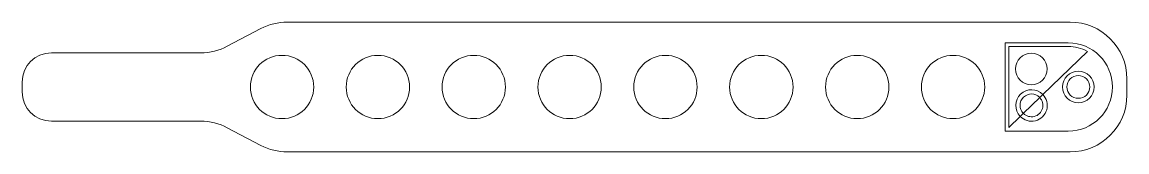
# Model space of a CAD drawing. Header units: millimetres. Extents: x -16 to 664, y 0 to 80.
import ezdxf

# ---------------------------------------------------------------- set-up
doc = ezdxf.new("R2010")
doc.units = ezdxf.units.MM

msp = doc.modelspace()

# ---------------------------------------------------------------- linework, layer by layer
at = {"color": 7, "linetype": 'Continuous', "lineweight": 15}
for p, q in [((131.41, 75.97), (110.77, 65.11)), ((629.46, 80), (147.71, 80)), ((589.46, 67.23), (628.34, 67.23)), ((589.46, 12.8), (589.46, 67.23)), ((591.8, 64.9), (628.34, 64.9)), ((591.8, 15.13), (591.8, 64.9)), ((640.12, 61.94), (612.74, 35.42)), ((94.46, 61.08), (2.46, 61.08)), ((-15.54, 43.08), (-15.54, 36.92)), ((664.46, 35), (664.46, 45)), ((610.81, 33.55), (612.71, 35.39)), ((610.78, 33.52), (600.73, 23.78)), ((598.77, 21.89), (591.8, 15.13)), ((598.8, 21.92), (600.7, 23.76)), ((2.46, 18.92), (94.46, 18.92)), ((110.77, 14.89), (131.41, 4.03)), ((628.34, 12.8), (589.46, 12.8)), ((147.71, 0), (629.46, 0))]:
    msp.add_line(p, q, dxfattribs=at)
for centre, radius in [((144.46, 40), 19.5), ((203.46, 40), 19.5), ((262.46, 40), 19.5), ((321.46, 40), 19.5), ((380.46, 40), 19.5), ((439.46, 40), 19.5), ((498.46, 40), 19.5), ((557.46, 40), 19.5), ((605.61, 51.09), 9.72), ((634.58, 40.02), 9.72), ((634.58, 40.02), 7)]:
    msp.add_circle(centre, radius, dxfattribs=at)
for centre, radius, start, end in [((147.71, 45), 35, 90, 117.76523), ((629.46, 45), 35, 0, 90), ((94.46, 96.08), 35, 270, 297.76523), ((628.34, 40.02), 27.22, 270, 90), ((628.34, 40.02), 24.88, 61.76202, 90), ((2.46, 43.08), 18, 90, 180), ((2.46, 36.92), 18, 180, 270), ((605.75, 28.65), 9.68, 44.08744, 224.08744), ((605.75, 28.65), 7.04, 44.08744, 224.08744), ((605.75, 28.65), 9.72, 224.08744, 44.08744), ((629.46, 35), 35, 270, 0), ((605.75, 28.65), 7, 224.08744, 44.08744), ((94.46, -16.08), 35, 62.23477, 90), ((147.71, 35), 35, 242.23477, 270)]:
    msp.add_arc(centre, radius, start, end, dxfattribs=at)

doc.saveas('drawing.dxf')
